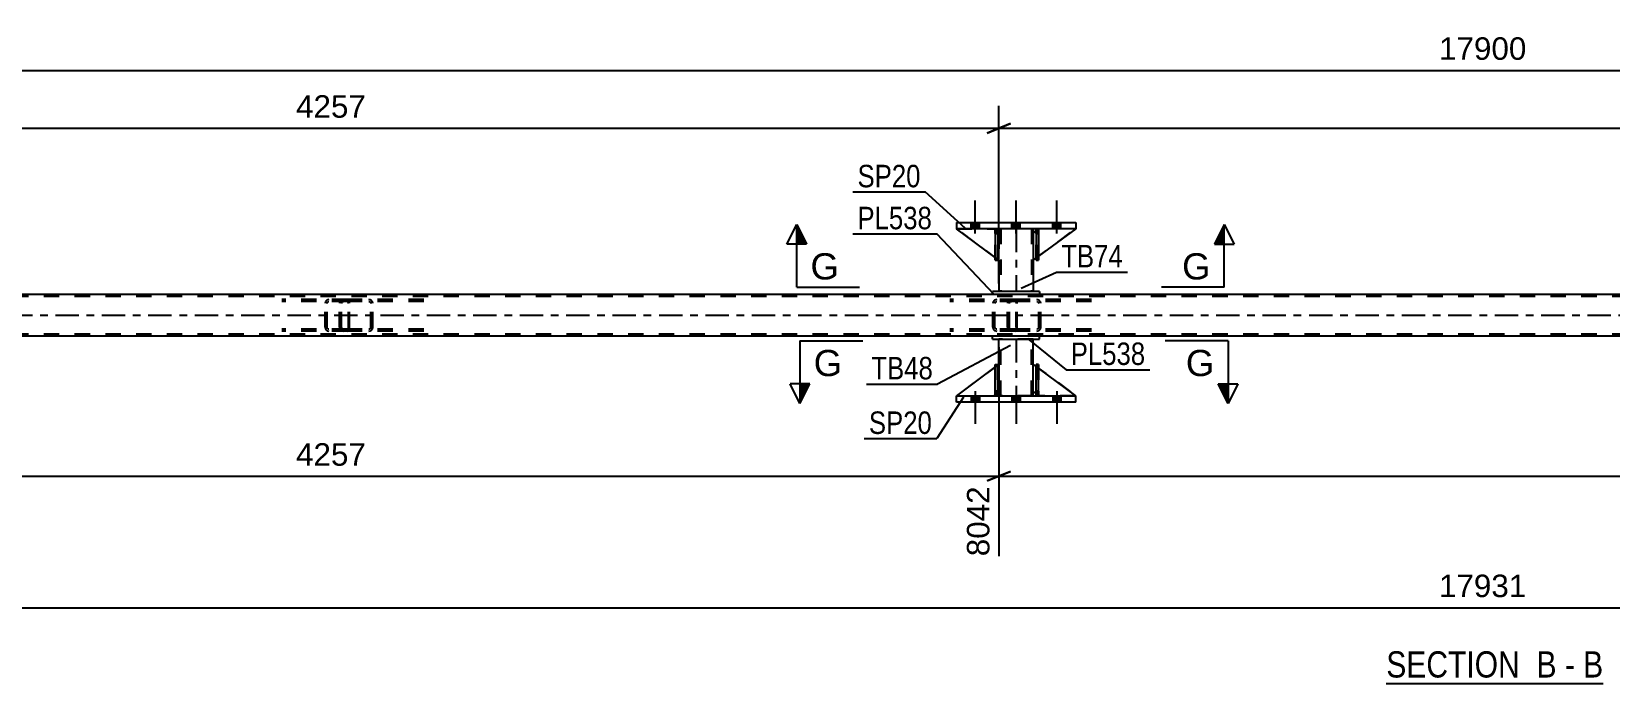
# Model space of a CAD drawing. Header units: millimetres. Extents: x -111 to 730, y -414 to 180.
# Drawn here: x 89.7 to 290.9, y -257.4 to -174.3 of the extents above; entities that cross this region are included whole.
import ezdxf

# ---------------------------------------------------------------- set-up
doc = ezdxf.new("R2010")
doc.units = ezdxf.units.MM
doc.linetypes.add('DXK_LINE_DOT2', pattern=[3.9198, 1.9599, -1.9599])
doc.linetypes.add('DXK_LINE_DOT3', pattern=[5.9187, 2.979, -0.9799, 0.9799, -0.9799])
doc.styles.add('Arial', font='ARIAL.TTF', dxfattribs={"height": 0.2})
doc.styles.add('Arial Narrow', font='ARIALN.TTF', dxfattribs={"height": 0.2})

# ---------------------------------------------------------------- blocks, each defined once
blk = doc.blocks.new('Unknown-717263172-17 - 2461')
at = {"color": 6, "linetype": 'Continuous'}
blk.add_line((262.37, -257.39), (290.01, -257.39), dxfattribs=at)
at = {"color": 0, "linetype": 'Continuous'}
for points in [[(280.47, -256.64), (280.47, -253.14), (262.37, -253.14), (262.37, -256.64)], [(284.08, -256.64), (284.08, -253.14), (281.52, -253.14), (281.52, -256.64)], [(286.41, -256.64), (286.41, -253.14), (285.13, -253.14), (285.13, -256.64)], [(290.01, -256.64), (290.01, -253.14), (287.46, -253.14), (287.46, -256.64)]]:
    blk.add_wipeout(points, dxfattribs=at)
at = {"color": 7, "linetype": 'Continuous', "style": 'Arial Narrow'}
for s, p in [('SECTION ', (262.37, -256.64)), ('B', (281.52, -256.64)), ('B', (287.46, -256.64)), ('-', (285.13, -256.64))]:
    blk.add_text(s, height=3.34, dxfattribs=at).set_placement(p)
blk = doc.blocks.new('Part-717263172-2476 - 2461')
at = {"color": 7, "linetype": 'DXK_LINE_DOT2'}
for p, q in [((128.96, -208.77), (128.93, -208.95)), ((128.93, -211.99), (128.93, -208.95)), ((129.18, -208.95), (129.2, -208.86)), ((129.18, -211.99), (129.18, -208.95)), ((129.2, -208.86), (129.26, -208.79)), ((129.44, -208.47), (129.24, -208.51)), ((129.26, -208.79), (129.34, -208.73)), ((129.34, -208.73), (129.44, -208.71)), ((139.66, -208.47), (129.44, -208.47)), ((139.66, -208.71), (129.44, -208.71)), ((132.87, -208.51), (132.67, -208.47)), ((132.67, -208.71), (132.77, -208.73)), ((132.77, -208.73), (132.85, -208.79)), ((132.85, -208.79), (132.91, -208.86)), ((132.91, -208.86), (132.93, -208.95)), ((132.93, -211.99), (132.93, -208.95)), ((133.18, -208.95), (133.14, -208.77)), ((133.18, -211.99), (133.18, -208.95)), ((128.93, -211.99), (128.96, -212.18)), ((129.2, -212.09), (129.18, -211.99)), ((129.26, -212.16), (129.2, -212.09)), ((129.24, -212.44), (129.44, -212.47)), ((129.34, -212.22), (129.26, -212.16)), ((129.44, -212.23), (129.34, -212.22)), ((139.66, -212.23), (129.44, -212.23)), ((139.66, -212.47), (129.44, -212.47)), ((132.77, -212.22), (132.67, -212.23)), ((132.67, -212.47), (132.87, -212.44)), ((132.85, -212.16), (132.77, -212.22)), ((132.91, -212.09), (132.85, -212.16)), ((132.93, -211.99), (132.91, -212.09)), ((133.14, -212.18), (133.18, -211.99))]:
    blk.add_line(p, q, dxfattribs=at)
for centre, start, end in [((129.42, -208.98), 110.7583, 155.6801), ((132.69, -208.98), 24.3199, 69.2417), ((129.42, -211.97), 204.3199, 249.2417), ((132.69, -211.97), 290.7583, 335.6801)]:
    blk.add_arc(centre, 0.496, start, end, dxfattribs=at)
blk = doc.blocks.new('Part-717263172-2542 - 2461')
at = {"color": 2, "linetype": 'Continuous'}
for p, q in [((207.57, -221.52), (207.57, -220.72)), ((207.57, -220.72), (222.77, -220.72)), ((222.77, -221.52), (222.77, -220.72)), ((222.77, -221.52), (207.57, -221.52))]:
    blk.add_line(p, q, dxfattribs=at)
blk = doc.blocks.new('Part-717263172-2561 - 2461')
at = {"color": 7, "linetype": 'DXK_LINE_DOT2'}
for p, q in [((217.72, -200.03), (217.72, -199.43)), ((217.72, -199.43), (217.72, -199.43)), ((217.72, -199.43), (217.72, -203.43)), ((217.72, -199.43), (218.04, -199.43)), ((217.72, -203.43), (217.72, -200.03)), ((217.72, -200.03), (218.04, -200.03)), ((218.04, -199.43), (218.04, -200.03)), ((218.04, -203.43), (218.04, -199.43)), ((218.04, -200.03), (218.04, -203.43)), ((217.72, -203.43), (218.04, -203.43))]:
    blk.add_line(p, q, dxfattribs=at)
blk = doc.blocks.new('Part-717263172-2574 - 2461')
at = {"color": 2, "linetype": 'Continuous'}
for p, q in [((212.84, -199.43), (212.52, -199.43)), ((212.52, -199.43), (212.52, -203.43)), ((212.84, -199.43), (212.84, -199.43)), ((212.84, -199.43), (212.84, -203.43)), ((212.84, -203.43), (212.52, -203.43))]:
    blk.add_line(p, q, dxfattribs=at)
at = {"color": 7, "linetype": 'DXK_LINE_DOT2'}
for p, q in [((212.52, -199.43), (212.52, -200.03)), ((212.52, -199.43), (212.52, -199.43)), ((212.84, -200.03), (212.52, -200.03)), ((212.52, -200.03), (212.52, -203.43)), ((212.84, -200.03), (212.84, -199.43)), ((212.84, -199.43), (212.84, -199.43)), ((212.84, -203.43), (212.84, -200.03))]:
    blk.add_line(p, q, dxfattribs=at)
blk = doc.blocks.new('Part-717263172-2645 - 2461')
at = {"color": 7, "linetype": 'DXK_LINE_DOT2'}
for p, q in [((212.52, -216.72), (212.84, -216.72)), ((212.52, -220.12), (212.52, -216.72)), ((212.52, -216.72), (212.52, -220.72)), ((212.84, -216.72), (212.84, -220.12)), ((212.84, -220.72), (212.84, -216.81)), ((212.84, -220.12), (212.52, -220.12)), ((212.52, -220.72), (212.52, -220.12)), ((212.84, -220.72), (212.52, -220.72)), ((212.84, -220.12), (212.84, -220.72)), ((212.84, -220.72), (212.84, -220.72))]:
    blk.add_line(p, q, dxfattribs=at)
blk = doc.blocks.new('Part-717263172-2562 - 2461')
at = {"color": 2, "linetype": 'Continuous'}
for p, q in [((212.52, -203.1), (207.57, -199.43)), ((212.52, -199.59), (212.37, -199.43)), ((212.97, -200.03), (212.84, -199.91)), ((212.97, -200.03), (212.97, -200.03)), ((212.97, -203.43), (212.97, -200.03)), ((212.84, -203.34), (212.97, -203.43)), ((212.97, -203.43), (212.97, -203.43))]:
    blk.add_line(p, q, dxfattribs=at)
at = {"color": 7, "linetype": 'DXK_LINE_DOT2'}
for p, q in [((212.37, -199.43), (207.57, -199.43)), ((207.57, -199.43), (207.57, -199.43)), ((212.37, -199.43), (212.97, -200.03)), ((212.84, -199.91), (212.52, -199.59)), ((212.97, -200.03), (212.97, -203.43)), ((212.84, -203.34), (212.52, -203.1))]:
    blk.add_line(p, q, dxfattribs=at)
blk = doc.blocks.new('Part-717263172-2503 - 2461')
at = {"color": 2, "linetype": 'Continuous'}
for p, q in [((217.72, -199.68), (217.37, -200.03)), ((217.37, -200.03), (217.37, -203.43)), ((222.77, -199.43), (218.04, -202.94)), ((217.37, -203.43), (217.72, -203.17))]:
    blk.add_line(p, q, dxfattribs=at)
at = {"color": 7, "linetype": 'DXK_LINE_DOT2'}
for p, q in [((217.97, -199.43), (217.72, -199.68)), ((222.77, -199.43), (217.97, -199.43)), ((222.77, -199.43), (222.77, -199.43)), ((222.77, -199.43), (222.77, -199.43)), ((218.04, -202.94), (217.72, -203.17))]:
    blk.add_line(p, q, dxfattribs=at)
blk = doc.blocks.new('Part-717263172-2560 - 2461')
at = {"color": 7, "linetype": 'DXK_LINE_DOT2'}
for p, q in [((212.52, -200.03), (212.52, -199.43)), ((212.52, -199.43), (212.52, -199.43)), ((212.52, -199.43), (212.52, -203.43)), ((212.52, -199.43), (212.84, -199.43)), ((212.52, -203.43), (212.52, -200.03)), ((212.52, -200.03), (212.84, -200.03)), ((212.84, -199.43), (212.84, -200.03)), ((212.84, -203.43), (212.84, -199.43)), ((212.84, -200.03), (212.84, -203.43)), ((212.52, -203.43), (212.84, -203.43))]:
    blk.add_line(p, q, dxfattribs=at)
blk = doc.blocks.new('Part-717263172-2514 - 2461')
at = {"color": 2, "linetype": 'Continuous'}
for p, q in [((212.52, -217.05), (207.57, -220.72)), ((212.97, -216.72), (212.84, -216.81)), ((212.97, -220.12), (212.97, -216.72)), ((212.52, -220.56), (212.37, -220.72)), ((212.97, -220.12), (212.84, -220.24)), ((212.97, -220.12), (212.97, -220.12))]:
    blk.add_line(p, q, dxfattribs=at)
at = {"color": 7, "linetype": 'DXK_LINE_DOT2'}
for p, q in [((212.84, -216.81), (212.52, -217.05)), ((212.97, -220.12), (212.97, -216.72)), ((207.57, -220.72), (207.57, -220.72)), ((207.57, -220.72), (212.37, -220.72)), ((212.97, -220.12), (212.37, -220.72)), ((212.84, -220.24), (212.52, -220.56))]:
    blk.add_line(p, q, dxfattribs=at)
blk = doc.blocks.new('Part-717263172-2515 - 2461')
at = {"color": 7, "linetype": 'DXK_LINE_DOT2'}
for p, q in [((212.97, -216.72), (207.57, -220.72)), ((212.97, -220.12), (212.97, -216.72)), ((212.97, -216.72), (212.97, -220.12)), ((207.57, -220.72), (212.37, -220.72)), ((212.37, -220.72), (212.97, -220.12)), ((212.97, -220.12), (212.37, -220.72)), ((212.97, -220.12), (212.97, -220.12))]:
    blk.add_line(p, q, dxfattribs=at)
blk = doc.blocks.new('Part-717263172-2516 - 2461')
at = {"color": 2, "linetype": 'Continuous'}
for p, q in [((217.37, -220.12), (217.37, -216.72)), ((217.37, -216.72), (217.72, -216.98)), ((222.77, -220.72), (218.04, -217.21)), ((217.72, -220.47), (217.37, -220.12))]:
    blk.add_line(p, q, dxfattribs=at)
at = {"color": 7, "linetype": 'DXK_LINE_DOT2'}
for p, q in [((218.04, -217.21), (217.72, -216.98)), ((217.72, -220.47), (217.97, -220.72)), ((217.97, -220.72), (222.77, -220.72))]:
    blk.add_line(p, q, dxfattribs=at)
blk = doc.blocks.new('Part-717263172-2517 - 2461')
at = {"color": 7, "linetype": 'DXK_LINE_DOT2'}
for p, q in [((217.37, -220.12), (217.37, -216.72)), ((217.37, -216.72), (222.77, -220.72)), ((217.97, -220.72), (217.37, -220.12)), ((222.77, -220.72), (217.97, -220.72))]:
    blk.add_line(p, q, dxfattribs=at)
blk = doc.blocks.new('Part-717263172-2522 - 2461')
at = {"color": 2, "linetype": 'Continuous'}
for p, q in [((212.97, -199.43), (212.97, -200.03)), ((217.37, -199.43), (217.37, -200.03)), ((212.97, -203.43), (212.97, -207.43)), ((217.37, -203.43), (217.37, -207.43))]:
    blk.add_line(p, q, dxfattribs=at)
at = {"color": 7, "linetype": 'DXK_LINE_DOT2'}
for p, q in [((217.37, -199.43), (212.97, -199.43)), ((212.97, -200.03), (212.97, -203.43)), ((213.21, -199.43), (213.21, -207.43)), ((217.13, -199.43), (217.13, -207.43)), ((217.37, -200.03), (217.37, -203.43)), ((217.37, -207.43), (212.97, -207.43))]:
    blk.add_line(p, q, dxfattribs=at)
at = {"color": 7, "linetype": 'DXK_LINE_DOT3'}
blk.add_line((215.17, -199.43), (215.17, -207.43), dxfattribs=at)
blk = doc.blocks.new('Part-717263172-2663 - 2461')
at = {"color": 7, "linetype": 'DXK_LINE_DOT2'}
for p, q in [((606.69, -208.07), (-49.34, -208.07)), ((218.17, -207.83), (212.17, -207.83)), ((606.69, -212.87), (-49.34, -212.87))]:
    blk.add_line(p, q, dxfattribs=at)
at = {"color": 2, "linetype": 'Continuous'}
for p, q in [((212.17, -207.83), (47.9, -207.83)), ((467.58, -207.83), (218.17, -207.83)), ((606.69, -213.11), (-49.34, -213.11))]:
    blk.add_line(p, q, dxfattribs=at)
at = {"color": 7, "linetype": 'DXK_LINE_DOT3'}
blk.add_line((-49.34, -210.47), (606.4, -210.47), dxfattribs=at)
blk = doc.blocks.new('Part-717263172-2537 - 2461')
at = {"color": 7, "linetype": 'DXK_LINE_DOT2'}
for p, q in [((217.97, -199.43), (217.37, -200.03)), ((217.37, -203.43), (222.77, -199.43)), ((217.37, -200.03), (217.37, -203.43)), ((222.77, -199.43), (217.97, -199.43))]:
    blk.add_line(p, q, dxfattribs=at)
blk = doc.blocks.new('Part-717263172-2547 - 2461')
at = {"color": 2, "linetype": 'Continuous'}
for p, q in [((207.57, -198.63), (207.57, -199.43)), ((207.57, -198.63), (222.77, -198.63)), ((222.77, -198.63), (222.77, -199.43)), ((222.77, -199.43), (207.57, -199.43))]:
    blk.add_line(p, q, dxfattribs=at)
blk = doc.blocks.new('Part-717263172-2558 - 2461')
at = {"color": 7, "linetype": 'DXK_LINE_DOT2'}
for p, q in [((218.04, -216.72), (217.72, -216.72)), ((217.72, -220.12), (217.72, -216.72)), ((217.72, -216.72), (217.72, -220.72)), ((218.04, -216.72), (218.04, -220.12)), ((218.04, -220.72), (218.04, -216.72)), ((218.04, -220.12), (217.72, -220.12)), ((217.72, -220.72), (217.72, -220.12)), ((218.04, -220.72), (217.72, -220.72)), ((218.04, -220.12), (218.04, -220.72)), ((218.04, -220.72), (218.04, -220.72))]:
    blk.add_line(p, q, dxfattribs=at)
blk = doc.blocks.new('Part-717263172-2559 - 2461')
at = {"color": 2, "linetype": 'Continuous'}
for p, q in [((218.04, -199.43), (217.72, -199.43)), ((217.72, -199.43), (217.72, -203.43)), ((218.04, -199.43), (218.04, -199.43)), ((218.04, -199.43), (218.04, -203.43)), ((218.04, -203.43), (217.72, -203.43))]:
    blk.add_line(p, q, dxfattribs=at)
at = {"color": 7, "linetype": 'DXK_LINE_DOT2'}
for p, q in [((217.72, -199.43), (217.72, -200.03)), ((217.72, -199.43), (217.72, -199.43)), ((218.04, -200.03), (217.72, -200.03)), ((217.72, -200.03), (217.72, -203.43)), ((218.04, -200.03), (218.04, -199.43)), ((218.04, -199.43), (218.04, -199.43)), ((218.04, -203.43), (218.04, -200.03))]:
    blk.add_line(p, q, dxfattribs=at)
blk = doc.blocks.new('Part-717263172-2563 - 2461')
at = {"color": 7, "linetype": 'DXK_LINE_DOT2'}
for p, q in [((212.97, -203.43), (207.57, -199.43)), ((207.57, -199.43), (212.37, -199.43)), ((212.37, -199.43), (212.97, -200.03)), ((212.97, -200.03), (212.37, -199.43)), ((212.97, -200.03), (212.97, -203.43)), ((212.97, -200.03), (212.97, -200.03)), ((212.97, -200.03), (212.97, -203.43))]:
    blk.add_line(p, q, dxfattribs=at)
blk = doc.blocks.new('Part-717263172-2568 - 2461')
at = {"color": 2, "linetype": 'Continuous'}
for p, q in [((218.17, -207.43), (212.17, -207.43)), ((212.17, -207.83), (212.17, -207.43)), ((218.17, -207.83), (212.17, -207.83)), ((218.17, -207.43), (218.17, -207.83))]:
    blk.add_line(p, q, dxfattribs=at)
blk = doc.blocks.new('Part-717263172-2637 - 2461')
at = {"color": 2, "linetype": 'Continuous'}
for p, q in [((218.17, -213.12), (212.17, -213.12)), ((212.17, -213.52), (212.17, -213.12)), ((218.17, -213.52), (218.17, -213.12)), ((212.17, -213.52), (218.17, -213.52))]:
    blk.add_line(p, q, dxfattribs=at)
blk = doc.blocks.new('Part-717263172-2642 - 2461')
at = {"color": 2, "linetype": 'Continuous'}
for p, q in [((212.97, -216.72), (212.97, -213.52)), ((217.37, -216.72), (217.37, -213.52)), ((212.97, -220.72), (212.97, -220.12)), ((217.37, -220.72), (217.37, -220.12))]:
    blk.add_line(p, q, dxfattribs=at)
at = {"color": 7, "linetype": 'DXK_LINE_DOT2'}
for p, q in [((217.37, -213.52), (212.97, -213.52)), ((213.21, -220.72), (213.21, -213.52)), ((217.13, -220.72), (217.13, -213.52)), ((212.97, -220.12), (212.97, -216.72)), ((217.37, -220.12), (217.37, -216.72)), ((217.37, -220.72), (212.97, -220.72))]:
    blk.add_line(p, q, dxfattribs=at)
at = {"color": 7, "linetype": 'DXK_LINE_DOT3'}
blk.add_line((215.17, -213.52), (215.17, -220.72), dxfattribs=at)
blk = doc.blocks.new('Part-717263172-2643 - 2461')
at = {"color": 2, "linetype": 'Continuous'}
for p, q in [((212.52, -220.72), (212.52, -216.72)), ((212.52, -216.72), (212.84, -216.72)), ((212.84, -220.72), (212.84, -216.72)), ((212.52, -220.72), (212.52, -220.72)), ((212.84, -220.72), (212.52, -220.72))]:
    blk.add_line(p, q, dxfattribs=at)
at = {"color": 7, "linetype": 'DXK_LINE_DOT2'}
for p, q in [((212.52, -216.72), (212.52, -220.12)), ((212.84, -220.12), (212.84, -216.72)), ((212.52, -220.12), (212.52, -220.72)), ((212.52, -220.12), (212.84, -220.12)), ((212.52, -220.72), (212.52, -220.72)), ((212.52, -220.72), (212.52, -220.72)), ((212.84, -220.72), (212.84, -220.12)), ((212.84, -220.72), (212.84, -220.72))]:
    blk.add_line(p, q, dxfattribs=at)
blk = doc.blocks.new('Part-717263172-2644 - 2461')
at = {"color": 2, "linetype": 'Continuous'}
for p, q in [((217.72, -220.72), (217.72, -216.72)), ((217.72, -216.72), (218.04, -216.72)), ((218.04, -220.72), (218.04, -216.72)), ((217.72, -220.72), (217.72, -220.72)), ((218.04, -220.72), (217.72, -220.72))]:
    blk.add_line(p, q, dxfattribs=at)
at = {"color": 7, "linetype": 'DXK_LINE_DOT2'}
for p, q in [((217.72, -216.72), (217.72, -220.12)), ((218.04, -220.12), (218.04, -216.72)), ((217.72, -220.12), (217.72, -220.72)), ((217.72, -220.12), (218.04, -220.12)), ((217.72, -220.72), (217.72, -220.72)), ((217.72, -220.72), (217.72, -220.72)), ((218.04, -220.72), (218.04, -220.12)), ((218.04, -220.72), (218.04, -220.72))]:
    blk.add_line(p, q, dxfattribs=at)
blk = doc.blocks.new('Bolt-717263172-2707 - 2461')
at = {"linetype": 'Continuous'}
for points in [[(209.45, -221.52), (210.49, -221.52), (210.49, -220.72), (209.45, -220.72)], [(209.45, -221.52), (210.49, -221.52), (210.49, -220.72), (209.45, -220.72)], [(209.45, -221.52), (210.49, -221.52), (210.49, -220.72), (209.45, -220.72)], [(214.65, -221.52), (215.69, -221.52), (215.69, -220.72), (214.65, -220.72)], [(214.65, -221.52), (215.69, -221.52), (215.69, -220.72), (214.65, -220.72)], [(219.85, -221.52), (220.89, -221.52), (220.89, -220.72), (219.85, -220.72)], [(219.85, -221.52), (220.89, -221.52), (220.89, -220.72), (219.85, -220.72)], [(219.85, -221.52), (220.89, -221.52), (220.89, -220.72), (219.85, -220.72)]]:
    blk.add_hatch(color=1, dxfattribs=at).paths.add_polyline_path(points)
at = {"color": 1, "linetype": 'Continuous'}
for p, q in [((209.45, -220.72), (209.45, -221.52)), ((209.45, -220.72), (209.45, -221.52)), ((209.45, -220.72), (209.45, -221.52)), ((209.97, -220.12), (209.97, -224.32)), ((209.97, -220.12), (209.97, -224.32)), ((209.97, -220.12), (209.97, -224.32)), ((210.49, -220.72), (210.49, -221.52)), ((210.49, -220.72), (210.49, -221.52)), ((210.49, -220.72), (210.49, -221.52)), ((214.65, -220.72), (214.65, -221.52)), ((214.65, -220.72), (214.65, -221.52)), ((215.17, -220.12), (215.17, -224.32)), ((215.17, -220.12), (215.17, -224.32)), ((215.69, -220.72), (215.69, -221.52)), ((215.69, -220.72), (215.69, -221.52)), ((219.85, -220.72), (219.85, -221.52)), ((219.85, -220.72), (219.85, -221.52)), ((219.85, -220.72), (219.85, -221.52)), ((220.37, -220.12), (220.37, -224.32)), ((220.37, -220.12), (220.37, -224.32)), ((220.37, -220.12), (220.37, -224.32)), ((220.89, -220.72), (220.89, -221.52)), ((220.89, -220.72), (220.89, -221.52)), ((220.89, -220.72), (220.89, -221.52))]:
    blk.add_line(p, q, dxfattribs=at)
blk = doc.blocks.new('Bolt-717263172-2708 - 2461')
at = {"linetype": 'Continuous'}
for points in [[(210.49, -198.63), (209.45, -198.63), (209.45, -199.43), (210.49, -199.43)], [(210.49, -198.63), (209.45, -198.63), (209.45, -199.43), (210.49, -199.43)], [(210.49, -198.63), (209.45, -198.63), (209.45, -199.43), (210.49, -199.43)], [(215.69, -198.63), (214.65, -198.63), (214.65, -199.43), (215.69, -199.43)], [(215.69, -198.63), (214.65, -198.63), (214.65, -199.43), (215.69, -199.43)], [(220.89, -198.63), (219.85, -198.63), (219.85, -199.43), (220.89, -199.43)], [(220.89, -198.63), (219.85, -198.63), (219.85, -199.43), (220.89, -199.43)], [(220.89, -198.63), (219.85, -198.63), (219.85, -199.43), (220.89, -199.43)]]:
    blk.add_hatch(color=1, dxfattribs=at).paths.add_polyline_path(points)
at = {"color": 1, "linetype": 'Continuous'}
for p, q in [((209.97, -200.03), (209.97, -195.83)), ((209.97, -200.03), (209.97, -195.83)), ((209.97, -200.03), (209.97, -195.83)), ((215.17, -200.03), (215.17, -195.83)), ((215.17, -200.03), (215.17, -195.83)), ((220.37, -200.03), (220.37, -195.83)), ((220.37, -200.03), (220.37, -195.83)), ((220.37, -200.03), (220.37, -195.83)), ((209.45, -199.43), (209.45, -198.63)), ((209.45, -199.43), (209.45, -198.63)), ((209.45, -199.43), (209.45, -198.63)), ((210.49, -199.43), (210.49, -198.63)), ((210.49, -199.43), (210.49, -198.63)), ((210.49, -199.43), (210.49, -198.63)), ((214.65, -199.43), (214.65, -198.63)), ((214.65, -199.43), (214.65, -198.63)), ((215.69, -199.43), (215.69, -198.63)), ((215.69, -199.43), (215.69, -198.63)), ((219.85, -199.43), (219.85, -198.63)), ((219.85, -199.43), (219.85, -198.63)), ((219.85, -199.43), (219.85, -198.63)), ((220.89, -199.43), (220.89, -198.63)), ((220.89, -199.43), (220.89, -198.63)), ((220.89, -199.43), (220.89, -198.63))]:
    blk.add_line(p, q, dxfattribs=at)
blk = doc.blocks.new('Part-717263172-2715 - 2461')
at = {"color": 7, "linetype": 'DXK_LINE_DOT2'}
for p, q in [((214.1, -208.77), (214.06, -208.95)), ((214.06, -211.99), (214.06, -208.95)), ((214.32, -208.95), (214.34, -208.86)), ((214.32, -211.99), (214.32, -208.95)), ((214.34, -208.86), (214.39, -208.79)), ((214.57, -208.47), (214.38, -208.51)), ((214.39, -208.79), (214.47, -208.73)), ((214.47, -208.73), (214.57, -208.71)), ((224.8, -208.47), (214.57, -208.47)), ((224.8, -208.71), (214.57, -208.71)), ((218, -208.51), (217.81, -208.47)), ((217.81, -208.71), (217.9, -208.73)), ((217.9, -208.73), (217.99, -208.79)), ((217.99, -208.79), (218.04, -208.86)), ((218.04, -208.86), (218.06, -208.95)), ((218.06, -211.99), (218.06, -208.95)), ((218.32, -208.95), (218.28, -208.77)), ((218.32, -211.99), (218.32, -208.95)), ((214.06, -211.99), (214.1, -212.18)), ((214.34, -212.09), (214.32, -211.99)), ((214.39, -212.16), (214.34, -212.09)), ((214.38, -212.44), (214.57, -212.47)), ((214.47, -212.22), (214.39, -212.16)), ((214.57, -212.23), (214.47, -212.22)), ((224.8, -212.23), (214.57, -212.23)), ((224.8, -212.47), (214.57, -212.47)), ((217.9, -212.22), (217.81, -212.23)), ((217.81, -212.47), (218, -212.44)), ((217.99, -212.16), (217.9, -212.22)), ((218.04, -212.09), (217.99, -212.16)), ((218.06, -211.99), (218.04, -212.09)), ((218.28, -212.18), (218.32, -211.99))]:
    blk.add_line(p, q, dxfattribs=at)
for centre, start, end in [((214.55, -208.98), 110.7583, 155.6801), ((217.83, -208.98), 24.3199, 69.2417), ((214.55, -211.97), 204.3199, 249.2417), ((217.83, -211.97), 290.7583, 335.6801)]:
    blk.add_arc(centre, 0.496, start, end, dxfattribs=at)
blk = doc.blocks.new('Part-717263172-2716 - 2461')
at = {"color": 7, "linetype": 'DXK_LINE_DOT2'}
for p, q in [((129.92, -208.47), (121.59, -208.47)), ((129.92, -208.71), (121.59, -208.71)), ((127.12, -208.77), (127.08, -208.95)), ((127.08, -211.99), (127.08, -208.95)), ((127.33, -208.95), (127.35, -208.86)), ((127.33, -211.99), (127.33, -208.95)), ((127.35, -208.86), (127.41, -208.79)), ((127.58, -208.47), (127.39, -208.51)), ((127.41, -208.79), (127.49, -208.73)), ((127.49, -208.73), (127.58, -208.71)), ((128.93, -208.71), (128.93, -208.47)), ((130.02, -208.51), (129.92, -208.47)), ((129.92, -208.71), (129.97, -208.73)), ((129.97, -208.73), (130.01, -208.79)), ((130.01, -208.79), (130.04, -208.86)), ((130.11, -208.62), (130.02, -208.51)), ((130.04, -208.86), (130.05, -208.95)), ((130.05, -211.99), (130.05, -208.95)), ((130.17, -208.77), (130.11, -208.62)), ((130.19, -208.95), (130.17, -208.77)), ((130.19, -211.99), (130.19, -208.95)), ((129.92, -212.23), (121.59, -212.23)), ((129.92, -212.47), (121.59, -212.47)), ((127.08, -211.99), (127.12, -212.18)), ((127.35, -212.09), (127.33, -211.99)), ((127.41, -212.16), (127.35, -212.09)), ((127.39, -212.44), (127.58, -212.47)), ((127.49, -212.22), (127.41, -212.16)), ((127.58, -212.23), (127.49, -212.22)), ((128.93, -212.47), (128.93, -212.23)), ((129.97, -212.22), (129.92, -212.23)), ((129.92, -212.47), (130.02, -212.44)), ((130.01, -212.16), (129.97, -212.22)), ((130.04, -212.09), (130.01, -212.16)), ((130.02, -212.44), (130.11, -212.33)), ((130.05, -211.99), (130.04, -212.09)), ((130.11, -212.33), (130.17, -212.18)), ((130.17, -212.18), (130.19, -211.99))]:
    blk.add_line(p, q, dxfattribs=at)
for centre, start, end in [((127.57, -208.97), 111.1941, 156.1506), ((127.57, -211.98), 203.8494, 248.8059)]:
    blk.add_arc(centre, 0.492, start, end, dxfattribs=at)
blk = doc.blocks.new('Part-717263172-2722 - 2461')
at = {"color": 7, "linetype": 'DXK_LINE_DOT2'}
for p, q in [((215.05, -208.47), (206.73, -208.47)), ((215.05, -208.71), (206.73, -208.71)), ((212.25, -208.77), (212.21, -208.95)), ((212.21, -211.99), (212.21, -208.95)), ((212.47, -208.95), (212.49, -208.86)), ((212.47, -211.99), (212.47, -208.95)), ((212.49, -208.86), (212.54, -208.79)), ((212.72, -208.47), (212.53, -208.51)), ((212.54, -208.79), (212.62, -208.73)), ((212.62, -208.73), (212.72, -208.71)), ((214.06, -208.71), (214.06, -208.47)), ((215.16, -208.51), (215.05, -208.47)), ((215.05, -208.71), (215.1, -208.73)), ((215.1, -208.73), (215.15, -208.79)), ((215.15, -208.79), (215.18, -208.86)), ((215.24, -208.62), (215.16, -208.51)), ((215.18, -208.86), (215.19, -208.95)), ((215.19, -211.99), (215.19, -208.95)), ((215.3, -208.77), (215.24, -208.62)), ((215.32, -208.95), (215.3, -208.77)), ((215.32, -211.99), (215.32, -208.95)), ((215.05, -212.23), (206.73, -212.23)), ((215.05, -212.47), (206.73, -212.47)), ((212.21, -211.99), (212.25, -212.18)), ((212.49, -212.09), (212.47, -211.99)), ((212.54, -212.16), (212.49, -212.09)), ((212.53, -212.44), (212.72, -212.47)), ((212.62, -212.22), (212.54, -212.16)), ((212.72, -212.23), (212.62, -212.22)), ((214.06, -212.47), (214.06, -212.23)), ((215.1, -212.22), (215.05, -212.23)), ((215.05, -212.47), (215.16, -212.44)), ((215.15, -212.16), (215.1, -212.22)), ((215.18, -212.09), (215.15, -212.16)), ((215.16, -212.44), (215.24, -212.33)), ((215.19, -211.99), (215.18, -212.09)), ((215.24, -212.33), (215.3, -212.18)), ((215.3, -212.18), (215.32, -211.99))]:
    blk.add_line(p, q, dxfattribs=at)
for centre, start, end in [((212.7, -208.97), 111.1941, 156.1506), ((212.7, -211.98), 203.8494, 248.8059)]:
    blk.add_arc(centre, 0.492, start, end, dxfattribs=at)
blk = doc.blocks.new('StraightDimension-717263172-2727 - 2461')
at = {"color": 7, "linetype": 'Continuous'}
blk.add_line((-58.6, -247.74), (607.89, -247.74), dxfattribs=at)
at = {"color": 0}
blk.add_wipeout([(280.8, -246.99), (280.8, -242.79), (268.48, -242.79), (268.48, -246.99)], dxfattribs=at)
at = {"color": 3, "style": 'Arial'}
blk.add_text('17931', height=2.865, dxfattribs=at).set_placement((269.08, -246.39))
blk = doc.blocks.new('StraightDimension-717263172-2749 - 2461')
at = {"color": 7, "linetype": 'Continuous'}
for p, q in [((212.97, -214.52), (212.97, -241.18)), ((214.47, -230.39), (211.47, -231.59)), ((212.97, -230.99), (468.38, -230.99))]:
    blk.add_line(p, q, dxfattribs=at)
blk = doc.blocks.new('StraightDimension-717263172-2762 - 2461')
at = {"color": 7, "linetype": 'Continuous'}
for p, q in [((42.7, -214.52), (42.7, -241.18)), ((212.97, -214.52), (212.97, -241.18)), ((44.2, -230.39), (41.2, -231.59)), ((42.7, -230.99), (212.97, -230.99)), ((211.47, -231.59), (214.47, -230.39))]:
    blk.add_line(p, q, dxfattribs=at)
at = {"color": 0}
blk.add_wipeout([(132.88, -230.24), (132.88, -226.04), (122.78, -226.04), (122.78, -230.24)], dxfattribs=at)
at = {"color": 0, "linetype": 'Continuous'}
blk.add_wipeout([(212.37, -231.69), (208.17, -231.69), (208.17, -241.78), (212.37, -241.78)], dxfattribs=at)
at = {"color": 3, "style": 'Arial'}
blk.add_text('4257', height=2.865, dxfattribs=at).set_placement((123.38, -229.64))
at = {"color": 3, "linetype": 'Continuous', "style": 'Arial'}
blk.add_text('8042', height=2.865, rotation=90.0002, dxfattribs=at).set_placement((211.77, -241.18))
blk = doc.blocks.new('StraightDimension-717263172-2803 - 2461')
at = {"color": 7, "linetype": 'Continuous'}
for p, q in [((212.97, -206.43), (212.97, -183.78)), ((214.47, -186.03), (211.47, -187.23)), ((212.97, -186.63), (468.38, -186.63))]:
    blk.add_line(p, q, dxfattribs=at)
blk = doc.blocks.new('StraightDimension-717263172-2816 - 2461')
at = {"color": 7, "linetype": 'Continuous'}
for p, q in [((42.7, -206.44), (42.7, -183.78)), ((212.97, -206.43), (212.97, -183.78)), ((44.2, -186.03), (41.2, -187.23)), ((42.7, -186.63), (212.97, -186.63)), ((211.47, -187.23), (214.47, -186.03))]:
    blk.add_line(p, q, dxfattribs=at)
at = {"color": 0}
blk.add_wipeout([(132.88, -185.88), (132.88, -181.68), (122.78, -181.68), (122.78, -185.88)], dxfattribs=at)
at = {"color": 3, "style": 'Arial'}
blk.add_text('4257', height=2.865, dxfattribs=at).set_placement((123.38, -185.28))
blk = doc.blocks.new('StraightDimension-717263172-2867 - 2461')
at = {"color": 7, "linetype": 'Continuous'}
blk.add_line((-57.96, -179.25), (607.25, -179.25), dxfattribs=at)
at = {"color": 0}
blk.add_wipeout([(280.8, -178.5), (280.8, -174.3), (268.49, -174.3), (268.49, -178.5)], dxfattribs=at)
at = {"color": 3, "style": 'Arial'}
blk.add_text('17900', height=2.865, dxfattribs=at).set_placement((269.09, -177.9))
blk = doc.blocks.new('Mark-717263172-2543 - 2461')
at = {"color": 0}
blk.add_wipeout([(203, -194.15), (203, -191.15), (194.96, -191.15), (194.96, -194.15)], dxfattribs=at)
blk.add_wipeout([(203, -194.15), (203, -191.15), (194.96, -191.15), (194.96, -194.15)], dxfattribs=at)
at = {"color": 30, "linetype": 'Continuous'}
for p in [(194.36, -194.75), (208.68, -199.36)]:
    blk.add_line(p, (203.6, -194.75), dxfattribs=at)
at = {"color": 3, "style": 'Arial Narrow'}
blk.add_text('SP20', height=2.863, dxfattribs=at).set_placement((194.96, -194.15))
blk = doc.blocks.new('Mark-717263172-2564 - 2461')
at = {"color": 0}
blk.add_wipeout([(204.45, -199.5), (204.45, -196.5), (194.95, -196.5), (194.95, -199.5)], dxfattribs=at)
blk.add_wipeout([(204.45, -199.5), (204.45, -196.5), (194.95, -196.5), (194.95, -199.5)], dxfattribs=at)
at = {"color": 30, "linetype": 'Continuous'}
for p in [(194.35, -200.1), (212.36, -207.8)]:
    blk.add_line(p, (205.05, -200.1), dxfattribs=at)
at = {"color": 3, "style": 'Arial Narrow'}
blk.add_text('PL538', height=2.863, dxfattribs=at).set_placement((194.95, -199.5))
blk = doc.blocks.new('Mark-717263172-2518 - 2461')
at = {"color": 0}
blk.add_wipeout([(228.78, -204.36), (228.78, -201.36), (220.93, -201.36), (220.93, -204.36)], dxfattribs=at)
blk.add_wipeout([(228.78, -204.36), (228.78, -201.36), (220.93, -201.36), (220.93, -204.36)], dxfattribs=at)
at = {"color": 30, "linetype": 'Continuous'}
for p, q in [((215.8, -207.02), (220.33, -204.96)), ((220.33, -204.96), (229.38, -204.96))]:
    blk.add_line(p, q, dxfattribs=at)
at = {"color": 3, "style": 'Arial Narrow'}
blk.add_text('TB74', height=2.863, dxfattribs=at).set_placement((220.93, -204.36))
blk = doc.blocks.new('Mark-717263172-2538 - 2461')
at = {"color": 0}
blk.add_wipeout([(204.45, -225.59), (204.45, -222.59), (196.41, -222.59), (196.41, -225.59)], dxfattribs=at)
blk.add_wipeout([(204.45, -225.59), (204.45, -222.59), (196.41, -222.59), (196.41, -225.59)], dxfattribs=at)
at = {"color": 30, "linetype": 'Continuous'}
for p in [(208.45, -220.89), (195.81, -226.19)]:
    blk.add_line(p, (205.05, -226.19), dxfattribs=at)
at = {"color": 3, "style": 'Arial Narrow'}
blk.add_text('SP20', height=2.863, dxfattribs=at).set_placement((196.41, -225.59))
blk = doc.blocks.new('Mark-717263172-2633 - 2461')
at = {"color": 0}
blk.add_wipeout([(231.64, -216.8), (231.64, -213.8), (222.14, -213.8), (222.14, -216.8)], dxfattribs=at)
blk.add_wipeout([(231.64, -216.8), (231.64, -213.8), (222.14, -213.8), (222.14, -216.8)], dxfattribs=at)
at = {"color": 30, "linetype": 'Continuous'}
for p, q in [((216.62, -213.44), (221.54, -217.4)), ((221.54, -217.4), (232.24, -217.4))]:
    blk.add_line(p, q, dxfattribs=at)
at = {"color": 3, "style": 'Arial Narrow'}
blk.add_text('PL538', height=2.863, dxfattribs=at).set_placement((222.14, -216.8))
blk = doc.blocks.new('Mark-717263172-2638 - 2461')
at = {"color": 0}
blk.add_wipeout([(204.57, -218.64), (204.57, -215.64), (196.72, -215.64), (196.72, -218.64)], dxfattribs=at)
blk.add_wipeout([(204.57, -218.64), (204.57, -215.64), (196.72, -215.64), (196.72, -218.64)], dxfattribs=at)
at = {"color": 30, "linetype": 'Continuous'}
for p in [(214.45, -214.3), (196.12, -219.24)]:
    blk.add_line(p, (205.17, -219.24), dxfattribs=at)
at = {"color": 3, "style": 'Arial Narrow'}
blk.add_text('TB48', height=2.863, dxfattribs=at).set_placement((196.72, -218.64))
blk = doc.blocks.new('SectionMark-717263172-2949 - 2461')
at = {"color": 6, "linetype": 'Continuous'}
for p, q in [((185.96, -201.4), (187.21, -198.9)), ((187.21, -206.9), (187.21, -198.9)), ((241.71, -206.9), (241.71, -198.9)), ((241.71, -198.9), (242.96, -201.4))]:
    blk.add_line(p, q, dxfattribs=at)
at = {"color": 0, "linetype": 'Continuous'}
for points in [[(192.58, -205.9), (192.58, -202.4), (188.96, -202.4), (188.96, -205.9)], [(239.96, -205.9), (239.96, -202.4), (236.33, -202.4), (236.33, -205.9)]]:
    blk.add_wipeout(points, dxfattribs=at)
at = {"linetype": 'Continuous'}
for points in [[(188.46, -201.4), (187.21, -201.4), (187.21, -198.9)], [(241.71, -201.4), (240.46, -201.4), (241.71, -198.9)]]:
    blk.add_hatch(color=6, dxfattribs=at).paths.add_polyline_path(points)
at = {"color": 6, "linetype": 'Continuous'}
for p, q in [((187.21, -198.9), (188.46, -201.4)), ((241.71, -198.9), (240.46, -201.4)), ((188.46, -201.4), (185.96, -201.4)), ((240.46, -201.4), (242.96, -201.4)), ((187.21, -206.9), (195.21, -206.9)), ((241.71, -206.9), (233.71, -206.9))]:
    blk.add_line(p, q, dxfattribs=at)
at = {"color": 3, "linetype": 'Continuous', "style": 'Arial'}
for p in [(188.96, -205.9), (236.33, -205.9)]:
    blk.add_text('G', height=3.34, dxfattribs=at).set_placement(p)
blk = doc.blocks.new('SectionMark-717263172-2957 - 2461')
at = {"color": 6, "linetype": 'Continuous'}
for p, q in [((187.62, -213.72), (187.62, -221.72)), ((242.19, -213.72), (242.19, -221.72)), ((187.62, -221.72), (186.37, -219.22)), ((243.44, -219.22), (242.19, -221.72))]:
    blk.add_line(p, q, dxfattribs=at)
at = {"color": 0, "linetype": 'Continuous'}
for points in [[(193, -218.22), (193, -214.72), (189.37, -214.72), (189.37, -218.22)], [(240.44, -218.22), (240.44, -214.72), (236.81, -214.72), (236.81, -218.22)]]:
    blk.add_wipeout(points, dxfattribs=at)
at = {"linetype": 'Continuous'}
for points in [[(187.62, -219.22), (188.87, -219.22), (187.62, -221.72)], [(240.94, -219.22), (242.19, -219.22), (242.19, -221.72)]]:
    blk.add_hatch(color=6, dxfattribs=at).paths.add_polyline_path(points)
at = {"color": 6, "linetype": 'Continuous'}
for p, q in [((187.62, -213.72), (195.62, -213.72)), ((242.19, -213.72), (234.19, -213.72)), ((188.87, -219.22), (186.37, -219.22)), ((187.62, -221.72), (188.87, -219.22)), ((240.94, -219.22), (243.44, -219.22)), ((242.19, -221.72), (240.94, -219.22))]:
    blk.add_line(p, q, dxfattribs=at)
at = {"color": 3, "linetype": 'Continuous', "style": 'Arial'}
for p in [(189.37, -218.22), (236.81, -218.22)]:
    blk.add_text('G', height=3.34, dxfattribs=at).set_placement(p)

msp = doc.modelspace()

# ---------------------------------------------------------------- block references
for name in ['Bolt-717263172-2708 - 2461', 'Part-717263172-2547 - 2461', 'Part-717263172-2562 - 2461', 'Part-717263172-2563 - 2461', 'Part-717263172-2574 - 2461', 'Part-717263172-2560 - 2461', 'Part-717263172-2522 - 2461', 'Part-717263172-2503 - 2461', 'Part-717263172-2537 - 2461', 'Part-717263172-2561 - 2461', 'Part-717263172-2559 - 2461', 'Part-717263172-2663 - 2461', 'Part-717263172-2716 - 2461', 'Part-717263172-2476 - 2461', 'Part-717263172-2722 - 2461', 'Part-717263172-2568 - 2461', 'Part-717263172-2715 - 2461', 'Part-717263172-2637 - 2461', 'Part-717263172-2642 - 2461', 'Part-717263172-2514 - 2461', 'Part-717263172-2515 - 2461', 'Part-717263172-2645 - 2461', 'Part-717263172-2643 - 2461', 'Part-717263172-2516 - 2461', 'Part-717263172-2517 - 2461', 'Part-717263172-2558 - 2461', 'Part-717263172-2644 - 2461', 'Part-717263172-2542 - 2461', 'Bolt-717263172-2707 - 2461', 'Unknown-717263172-17 - 2461']:
    msp.add_blockref(name, (0, 0))

# ---------------------------------------------------------------- next in the draw order: block references
for name in ['StraightDimension-717263172-2803 - 2461', 'StraightDimension-717263172-2727 - 2461']:
    msp.add_blockref(name, (0, 0))

# ---------------------------------------------------------------- next in the draw order: block references
for name in ['StraightDimension-717263172-2816 - 2461', 'StraightDimension-717263172-2749 - 2461']:
    msp.add_blockref(name, (0, 0))

# ---------------------------------------------------------------- next in the draw order: block references
for name in ['StraightDimension-717263172-2867 - 2461', 'StraightDimension-717263172-2762 - 2461', 'Mark-717263172-2633 - 2461']:
    msp.add_blockref(name, (0, 0))

# ---------------------------------------------------------------- next in the draw order: block references
for name in ['Mark-717263172-2543 - 2461', 'Mark-717263172-2518 - 2461', 'Mark-717263172-2638 - 2461', 'Mark-717263172-2538 - 2461']:
    msp.add_blockref(name, (0, 0))

# ---------------------------------------------------------------- next in the draw order: block references
for name in ['Mark-717263172-2564 - 2461', 'SectionMark-717263172-2957 - 2461']:
    msp.add_blockref(name, (0, 0))

# ---------------------------------------------------------------- next in the draw order: block references
msp.add_blockref('SectionMark-717263172-2949 - 2461', (0, 0))

doc.saveas('drawing.dxf')
